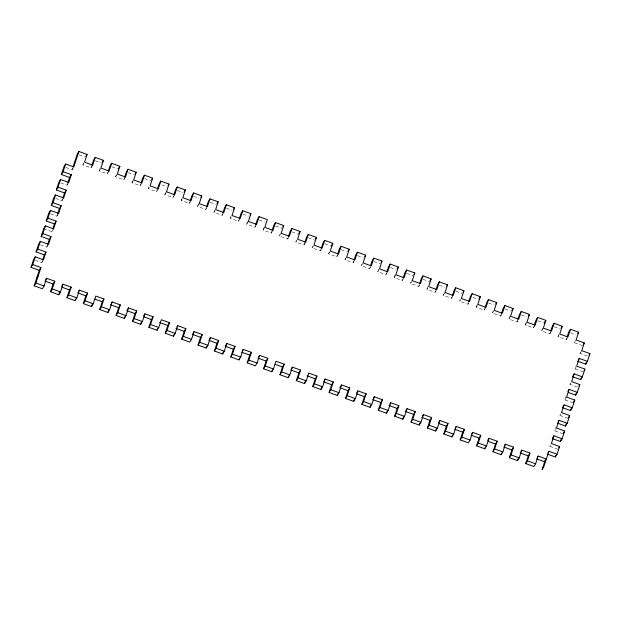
<?xml version="1.0" encoding="UTF-8"?>
<svg xmlns="http://www.w3.org/2000/svg" width="621" height="621" viewBox="0 0 621 621"><rect width="100%" height="100%" fill="white"/><g stroke="black" fill="none" stroke-linecap="round" stroke-linejoin="round"><path stroke-width="0.47" stroke-dasharray="3.1 2.33" d="M35.397 260.3L41.77 262.605L42.337 260.882M40.458 244.821L46.831 247.119L47.39 245.404M43.695 228.683L51.892 231.641L52.451 229.925M50.58 213.857L56.953 216.162L57.512 214.447M55.642 198.378L62.007 200.684L62.574 198.968M60.695 182.9L67.068 185.205L67.635 183.482M65.756 167.422L72.129 169.727L72.727 167.903M92.739 165.139L91.046 167.911L82.849 164.945L83.975 161.507M91.046 167.911L91.605 166.195M109.117 171.062L107.425 173.841L99.236 170.876L100.082 168.299M107.425 173.841L107.992 172.118M125.504 176.993L123.812 179.764L115.622 176.799L116.461 174.222M123.812 179.764L124.379 178.041M141.891 182.916L140.199 185.687L132.009 182.729L132.847 180.144M140.199 185.687L140.757 183.971M158.277 188.838L156.585 191.617L148.388 188.652L148.955 186.937M156.585 191.617L157.144 189.894M174.664 194.769L172.972 197.54L164.775 194.583L165.341 192.859M172.972 197.54L173.531 195.825M191.043 200.692L189.351 203.471L181.161 200.505L181.72 198.782M189.351 203.471L189.917 201.747M207.01 207.313L205.737 209.393L197.548 206.428L198.386 203.851M205.737 209.393L206.304 207.678M223.397 213.236L222.124 215.324L213.935 212.359L214.493 210.635M222.124 215.324L222.683 213.601M240.203 218.476L238.511 221.247L230.313 218.281L231.439 214.843M238.511 221.247L239.069 219.524M256.163 225.089L254.897 227.17L246.7 224.212L247.546 221.627M254.897 227.17L255.456 225.454M272.549 231.02L271.276 233.1L263.087 230.135L263.933 227.558M271.276 233.1L271.843 231.377M288.509 237.641L287.663 239.023L279.473 236.065L280.312 233.48M287.663 239.023L288.229 237.307M305.315 242.873L304.049 244.953L295.86 241.988L296.419 240.265M304.049 244.953L304.608 243.23M321.282 249.487L320.436 250.876L312.239 247.911L312.805 246.195M320.436 250.876L320.995 249.153M338.515 254.028L336.823 256.799L328.625 253.842L329.472 251.257M336.823 256.799L337.382 255.084M354.475 260.649L353.202 262.73L345.012 259.764L345.571 258.049M353.202 262.73L353.768 261.006M370.434 267.271L369.588 268.652L361.399 265.695L361.958 263.972M369.588 268.652L370.155 266.937M387.24 272.503L385.975 274.583L377.785 271.618L378.903 268.179M385.975 274.583L386.534 272.86M403.627 278.425L402.361 280.506L394.164 277.54L395.01 274.963M402.361 280.506L402.92 278.79M419.594 285.047L418.748 286.436L410.551 283.471L411.397 280.894M418.748 286.436L419.307 284.713M436.4 290.279L435.127 292.359L426.938 289.394L427.784 286.817M435.127 292.359L435.694 290.636M452.787 296.201L451.514 298.282L443.324 295.324L443.883 293.601M451.514 298.282L452.08 296.566M468.746 302.823L467.9 304.212L459.711 301.247L460.27 299.532M467.9 304.212L468.459 302.489M485.979 307.364L484.287 310.135L476.09 307.178L476.656 305.454M484.287 310.135L484.846 308.42M501.52 314.676L500.673 316.066L492.476 313.1L493.043 311.377M500.673 316.066L501.232 314.342M517.898 320.599L517.052 321.988L508.863 319.023L509.709 316.446M517.052 321.988L517.619 320.273M535.131 325.14L533.439 327.911L525.25 324.954L526.375 321.515M533.439 327.911L534.006 326.196M550.672 332.452L549.826 333.842L541.636 330.877L542.475 328.299M549.826 333.842L550.385 332.119M567.478 337.684L566.212 339.765L558.015 336.807L558.861 334.222M566.212 339.765L566.771 338.049M582.591 345.695L574.402 342.73L575.248 340.153M557.899 449.27L549.709 446.313L550.268 444.589M562.96 433.792L554.77 430.827L555.896 427.388M568.021 418.313L559.824 415.348L560.39 413.633M573.082 402.835L564.885 399.87L566.01 396.431M577.227 387.023L569.946 384.391L570.505 382.668M583.197 371.878L575.007 368.913L575.846 366.336M587.35 356.066L580.068 353.434L580.627 351.711M72.129 169.727L73.394 167.647M67.068 185.205L68.76 182.434M82.849 164.945L83.695 163.564M62.007 200.684L63.699 197.913M56.953 216.162L58.646 213.391M51.892 231.641L53.585 228.87M46.831 247.119L48.523 244.348M41.77 262.605L43.043 260.517M99.236 170.876L100.928 168.097M115.622 176.799L117.315 174.027M132.009 182.729L133.701 179.95M148.388 188.652L149.234 187.263M164.775 194.583L166.467 191.804M181.161 200.505L182.434 198.425M197.548 206.428L198.813 204.348M213.935 212.359L215.2 210.278M230.313 218.281L231.159 216.9M246.7 224.212L248.392 221.433M263.087 230.135L264.779 227.364M279.473 236.065L280.319 234.676M295.86 241.988L296.706 240.599M312.239 247.911L313.512 245.831M328.625 253.842L329.898 251.761M345.012 259.764L346.704 256.993M361.399 265.695L362.664 263.615M377.785 271.618L378.631 270.228M394.164 277.54L395.856 274.769M410.551 283.471L411.397 282.081M426.938 289.394L427.784 288.012M443.324 295.324L445.016 292.545M459.711 301.247L460.557 299.858M476.09 307.178L477.782 304.399M492.476 313.1L493.749 311.02M508.863 319.023L510.555 316.252M525.25 324.954L526.942 322.175M541.636 330.877L543.328 328.105M558.015 336.807L558.861 335.418M574.402 342.73L575.248 341.34M580.068 353.434L581.761 350.655M575.007 368.913L576.272 366.832M569.946 384.391L570.792 383.002M564.885 399.87L566.577 397.098M559.824 415.348L560.67 413.966M554.77 430.827L555.616 429.445M549.709 446.313L550.555 444.923M79.007 154.908L84.472 156.88M95.393 160.831L101.766 163.137M111.78 166.754L117.237 168.733M128.167 172.685L133.624 174.656M144.546 178.607L150.919 180.913M161.848 184.864L167.305 186.843M177.319 190.461L182.784 192.44M193.705 196.383L199.162 198.363M210.092 202.314L215.549 204.286M226.471 208.237L231.936 210.216M242.858 214.167L248.322 216.139M259.244 220.09L264.709 222.07M275.631 226.021L282.004 228.318M292.017 231.944L298.383 234.249M308.396 237.866L314.769 240.172M324.783 243.797L330.248 245.769M341.17 249.72L346.634 251.699M357.556 255.65L363.013 257.622M373.943 261.573L380.308 263.878M390.322 267.496L395.787 269.475M406.708 273.426L413.081 275.732M423.095 279.349L429.468 281.655M439.482 285.28L444.939 287.251M455.868 291.202L462.234 293.508M473.163 297.459L478.62 299.431M488.634 303.056L494.099 305.027M505.02 308.979L510.485 310.958M521.407 314.909L526.864 316.881M537.794 320.832L543.251 322.811M554.173 326.762L559.637 328.734M570.559 332.685L576.024 334.665"/><path stroke-width="0.93" d="M31.05 267.379L32.742 264.6L40.932 267.566L39.239 270.345L31.05 267.379L33.581 259.64L35.273 256.861L43.462 259.826L45.993 252.087L37.803 249.122L36.111 251.901L44.301 254.866L45.993 252.087M36.111 251.901L38.642 244.162L40.334 241.383L48.523 244.348L51.054 236.609L42.865 233.643L41.172 236.422L49.362 239.38L51.054 236.609M41.172 236.422L43.695 228.683L45.387 225.904L53.585 228.87L56.115 221.13L47.918 218.165L46.226 220.944L54.423 223.902L56.115 221.13M46.226 220.944L48.756 213.197L50.448 210.426L58.646 213.391L61.176 205.652L52.979 202.687L51.287 205.458L59.484 208.423L61.176 205.652M51.287 205.458L53.817 197.719L55.51 194.947L63.699 197.913L66.23 190.173L58.04 187.208L56.348 189.979L64.537 192.945L66.23 190.173M56.348 189.979L58.879 182.24L60.571 179.469L68.76 182.434L71.291 174.687L63.101 171.73L61.409 174.501L69.599 177.466L71.291 174.687M61.409 174.501L63.94 166.762L65.632 163.991L73.821 166.948L78.883 151.47L87.072 154.435L84.541 162.174L92.739 165.139L95.269 157.4L103.459 160.358L100.928 168.097L109.117 171.062L111.648 163.323L119.845 166.288L117.315 174.027L125.504 176.993L128.035 169.254L136.232 172.211L133.701 179.95L141.891 182.916L144.421 175.176L152.611 178.142L150.08 185.881L158.277 188.838L160.808 181.099L168.997 184.064L166.467 191.804L174.664 194.769L177.195 187.03L185.384 189.995L182.853 197.734L191.043 200.692L193.573 192.952L201.771 195.918L199.24 203.657L207.43 206.622L209.96 198.883L218.15 201.841L215.627 209.58L223.816 212.545L226.347 204.806L234.536 207.771L232.006 215.51L240.203 218.476L242.733 210.729L250.923 213.694L248.392 221.433L256.589 224.398L259.112 216.659L267.309 219.624L264.779 227.364L272.968 230.321L275.499 222.582L283.696 225.547L281.166 233.286L289.355 236.252L291.886 228.512L300.075 231.47L297.552 239.209L305.742 242.174L308.272 234.435L316.462 237.401L313.931 245.14L322.128 248.105L324.659 240.366L332.848 243.323L330.318 251.063L338.515 254.028L341.038 246.289L349.235 249.254L346.704 256.993L354.894 259.951L357.424 252.211L365.622 255.177L363.091 262.916L371.28 265.881L373.811 258.142L382 261.107L379.478 268.846L387.667 271.804L390.198 264.065L398.387 267.03L395.856 274.769L404.054 277.734L406.584 269.995L414.774 272.953L412.243 280.692L420.44 283.657L422.963 275.918L431.16 278.883L428.63 286.623L436.819 289.588L439.35 281.841L447.547 284.806L445.016 292.545L453.206 295.511L455.736 287.771L463.926 290.737L461.403 298.476L469.592 301.433L472.123 293.694L480.312 296.659L477.782 304.399L485.979 307.364L488.51 299.625L496.699 302.582L494.169 310.329L502.366 313.287L504.889 305.548L513.086 308.513L510.555 316.252L518.745 319.217L521.275 311.478L529.472 314.436L526.942 322.175L535.131 325.14L537.662 317.401L545.851 320.366L543.328 328.105L551.518 331.063L554.048 323.324L562.238 326.289L559.707 334.028L567.904 336.993L570.435 329.254L578.625 332.219L576.094 339.959L584.283 342.916L581.761 350.655L589.95 353.621L587.419 361.36L585.727 364.139L577.538 361.174M32.742 264.6L35.273 256.861M37.803 249.122L40.334 241.383M42.865 233.643L45.387 225.904M47.918 218.165L50.448 210.426M52.979 202.687L55.51 194.947M58.04 187.208L60.571 179.469M63.101 171.73L65.632 163.991M536.459 458.826L544.648 461.791L546.34 459.012L538.151 456.055L535.62 463.794L533.928 466.565L525.731 463.6L527.423 460.829L529.954 453.089L521.764 450.124L519.234 457.863L517.541 460.642L509.352 457.677L511.044 454.898L513.575 447.159L505.378 444.201L502.847 451.941L501.155 454.712L492.965 451.746L494.658 448.975L497.188 441.236L488.991 438.271L486.46 446.01L484.768 448.789L476.579 445.824L478.271 443.052L480.801 435.313L472.612 432.348L470.081 440.087L468.389 442.858L460.192 439.901L461.884 437.122L464.415 429.383L456.225 426.417L453.695 434.157L452.003 436.936L443.805 433.97L445.498 431.199L448.028 423.46L439.839 420.495L437.308 428.234L435.616 431.005L427.427 428.048L429.119 425.269L431.649 417.529L423.452 414.572L420.922 422.311L419.229 425.082L411.04 422.117L412.732 419.346L415.263 411.607L407.065 408.641L404.543 416.38L402.85 419.159L394.653 416.194L396.345 413.423L398.876 405.676L390.687 402.718L388.156 410.458L386.464 413.229L378.267 410.271L379.959 407.492L382.489 399.753L374.3 396.788L371.769 404.527L370.077 407.306L361.888 404.341L363.58 401.57L366.103 393.83L357.913 390.865L355.383 398.604L353.691 401.376L345.501 398.418L347.193 395.639L349.724 387.9L341.527 384.935L338.996 392.682L337.304 395.453L329.114 392.488L330.807 389.716L333.337 381.977L325.14 379.012L322.617 386.751L320.925 389.53L312.728 386.565L314.42 383.786L316.951 376.047L308.761 373.089L306.231 380.828L304.538 383.599L296.341 380.634L298.033 377.863L300.564 370.124L292.375 367.158L289.844 374.898L288.152 377.677L279.962 374.711L281.655 371.94L284.177 364.201L275.988 361.236L273.457 368.975L271.765 371.746L263.576 368.789L265.268 366.01L267.798 358.27L259.601 355.305L257.071 363.044L255.378 365.823L247.189 362.858L248.881 360.087L251.412 352.348L243.215 349.382L240.692 357.122L239 359.893L230.802 356.935L232.495 354.156L235.025 346.417L226.836 343.46L224.305 351.199L222.613 353.97L214.416 351.005L216.108 348.234L218.639 340.494L210.449 337.529L207.919 345.268L206.226 348.047L198.037 345.082L199.729 342.303L202.252 334.564L194.062 331.606L191.532 339.345L189.84 342.117L181.65 339.159L183.342 336.38L185.873 328.641L177.676 325.676L175.145 333.415L173.453 336.194L165.264 333.229L166.956 330.457L169.486 322.718L161.289 319.753L158.766 327.492L157.074 330.263L148.877 327.306L150.569 324.527L153.1 316.788L144.91 313.822L142.38 321.569L140.688 324.341L132.49 321.375L134.183 318.604L136.713 310.865L128.524 307.9L125.993 315.639L124.301 318.418L116.111 315.452L117.804 312.673L120.327 304.934L112.137 301.977L109.606 309.716L107.914 312.487L99.725 309.522L101.417 306.751L103.948 299.012L95.75 296.046L93.22 303.785L91.528 306.564L83.338 303.599L85.03 300.828L87.561 293.089L79.364 290.123L76.841 297.863L75.149 300.634L66.952 297.676L68.644 294.897L71.174 287.158L62.985 284.193L60.454 291.932L58.762 294.711L50.565 291.746L52.257 288.975L54.788 281.235L46.598 278.27L44.068 286.009L42.375 288.781L34.186 285.823L39.239 270.345M42.616 260.02L44.301 254.866M47.677 244.542L49.362 239.38M52.731 229.064L54.423 223.902M57.792 213.585L59.484 208.423M62.853 198.107L64.537 192.945M67.914 182.628L69.599 177.466M73.022 166.995L77.19 154.249L78.883 151.47M34.186 285.823L35.878 283.044L40.932 267.566M50.565 291.746L53.096 284.007L54.788 281.235M91.885 165.333L93.577 160.171L95.269 157.4M58.762 294.711L59.6 292.134M66.952 297.676L69.482 289.937L71.174 287.158M108.271 171.256L109.956 166.102L111.648 163.323M75.149 300.634L75.708 298.918M83.338 303.599L85.869 295.86L87.561 293.089M124.658 177.187L126.342 172.025L128.035 169.254M91.528 306.564L92.374 303.98M99.725 309.522L102.255 301.783L103.948 299.012M141.045 183.11L142.729 177.948L144.421 175.176M107.914 312.487L108.76 309.91M116.111 315.452L118.634 307.713L120.327 304.934M157.424 189.04L159.116 183.878L160.808 181.099M124.301 318.418L124.86 316.694M132.49 321.375L135.021 313.636L136.713 310.865M173.81 194.963L175.502 189.801L177.195 187.03M140.688 324.341L141.526 321.763M148.877 327.306L151.408 319.567L153.1 316.788M190.197 200.886L191.881 195.731L193.573 192.952M157.074 330.263L157.633 328.548M165.264 333.229L167.794 325.489L169.486 322.718M206.583 206.816L208.268 201.654L209.96 198.883M173.453 336.194L174.02 334.471M181.65 339.159L184.181 331.412L185.873 328.641M222.97 212.739L224.655 207.577L226.347 204.806M198.037 345.082L200.56 337.343L202.252 334.564M239.349 218.67L241.041 213.508L242.733 210.729M206.226 348.047L206.785 346.324M214.416 351.005L216.946 343.266L218.639 340.494M255.736 224.592L257.42 219.43L259.112 216.659M222.613 353.97L223.451 351.393M230.802 356.935L233.333 349.196L235.025 346.417M272.122 230.515L273.807 225.361L275.499 222.582M239 359.893L239.559 358.177M247.189 362.858L249.72 355.119L251.412 352.348M288.509 236.446L290.193 231.284L291.886 228.512M263.576 368.789L266.106 361.049L267.798 358.27M304.895 242.369L306.58 237.214L308.272 234.435M271.765 371.746L272.332 370.031M279.962 374.711L282.485 366.972L284.177 364.201M321.274 248.299L322.967 243.137L324.659 240.366M288.152 377.677L288.711 375.953M296.341 380.634L298.872 372.895L300.564 370.124M337.661 254.222L339.345 249.06L341.038 246.289M304.538 383.599L305.377 381.022M312.728 386.565L315.258 378.826L316.951 376.047M354.048 260.152L355.732 254.99L357.424 252.211M320.925 389.53L321.763 386.945M329.114 392.488L331.645 384.748L333.337 381.977M370.434 266.075L372.119 260.913L373.811 258.142M337.304 395.453L337.871 393.73M345.501 398.418L348.032 390.679L349.724 387.9M386.821 271.998L388.505 266.844L390.198 264.065M353.691 401.376L354.537 398.798M361.888 404.341L364.411 396.602L366.103 393.83M403.2 277.929L404.892 272.766L406.584 269.995M370.077 407.306L370.636 405.583M378.267 410.271L380.797 402.524L382.489 399.753M419.586 283.851L421.271 278.697L422.963 275.918M386.464 413.229L387.023 411.513M394.653 416.194L397.184 408.455L398.876 405.676M435.973 289.782L437.658 284.62L439.35 281.841M402.85 419.159L403.689 416.575M411.04 422.117L413.57 414.378L415.263 411.607M452.36 295.705L454.044 290.543L455.736 287.771M419.229 425.082L419.796 423.367M427.427 428.048L429.957 420.308L431.649 417.529M468.746 301.627L470.431 296.473L472.123 293.694M435.616 431.005L436.462 428.428M443.805 433.97L446.336 426.231L448.028 423.46M485.125 307.558L486.817 302.396L488.51 299.625M452.003 436.936L452.562 435.212M460.192 439.901L462.723 432.162L464.415 429.383M501.512 313.481L503.196 308.327L504.889 305.548M476.579 445.824L479.109 438.084L480.801 435.313M517.898 319.411L519.583 314.249L521.275 311.478M484.768 448.789L485.335 447.066M492.965 451.746L495.496 444.007L497.188 441.236M534.285 325.334L535.97 320.172L537.662 317.401M501.155 454.712L501.721 452.996M509.352 457.677L511.883 449.938L513.575 447.159M550.672 331.265L552.356 326.103L554.048 323.324M517.541 460.642L518.388 458.057M525.731 463.6L528.261 455.861L529.954 453.089M567.051 337.187L568.743 332.025L570.435 329.254M545.215 460.068L542.117 469.53L543.81 466.751L548.871 451.273L557.06 454.238L559.591 446.499L551.401 443.534L553.932 435.795L562.121 438.76L564.652 431.021L556.463 428.055L558.993 420.316L567.183 423.281L569.713 415.542L561.516 412.577L564.047 404.838L572.244 407.803L574.774 400.056L566.577 397.098L569.108 389.359L577.305 392.317L579.828 384.578L571.638 381.62L574.169 373.881L582.358 376.838L584.889 369.099L576.699 366.134L579.23 358.395L587.419 361.36M547.179 454.052L555.368 457.009L555.935 455.294M553.932 435.795L552.24 438.566L560.429 441.531L561.275 438.954M557.301 423.087L565.49 426.053L566.336 423.475M562.354 407.609L570.552 410.574L571.39 407.997M568.324 392.464L575.613 395.096L576.172 393.372M572.477 376.652L580.666 379.617L581.233 377.894M585.727 364.139L586.294 362.416M85.807 156.515L87.072 154.435M102.612 161.747L103.459 160.358M36.717 278.084L38.409 275.305M45.752 279.66L46.598 278.27M118.153 169.059L119.845 166.288M61.712 286.273L62.985 284.193M134.959 174.291L136.232 172.211M78.518 291.513L79.364 290.123M151.765 179.523L152.611 178.142M168.151 185.454L168.997 184.064M111.291 303.358L112.137 301.977M184.111 192.075L185.384 189.995M128.524 307.9L126.831 310.671L135.021 313.636M200.925 197.307L201.771 195.918M143.637 315.91L144.91 313.822M216.884 203.921L218.15 201.841M233.69 209.153L234.536 207.771M176.83 327.065L177.676 325.676M250.077 215.083L250.923 213.694M192.797 333.687L194.062 331.606M209.603 338.919L210.449 337.529M282.85 226.937L283.696 225.547M225.563 345.54L226.836 343.46M298.81 233.558L300.075 231.47M242.369 350.772L243.215 349.382M315.615 238.79L316.462 237.401M258.755 356.695L259.601 355.305M331.156 246.102L332.848 243.323M347.962 251.334L349.235 249.254M291.528 368.548L292.375 367.158M364.775 256.566L365.622 255.177M381.154 262.489L382 261.107M324.294 380.401L325.14 379.012M397.122 269.11L398.387 267.03M341.527 384.935L339.834 387.714L348.032 390.679M413.928 274.342L414.774 272.953M356.648 392.946L357.913 390.865M429.887 280.964L431.16 278.883M373.454 398.177L374.3 396.788M446.701 286.196L447.547 284.806M389.841 404.1L390.687 402.718M463.08 292.118L463.926 290.737M405.8 410.722L407.065 408.641M479.047 298.74L480.312 296.659M422.606 415.954L423.452 414.572M495.853 303.972L496.699 302.582M438.566 422.575L439.839 420.495M511.813 310.593L513.086 308.513M455.379 427.807L456.225 426.417M528.626 315.825L529.472 314.436M471.766 433.737L472.612 432.348M544.159 323.137L545.851 320.366M487.726 440.351L488.991 438.271M560.973 328.369L562.238 326.289M504.531 445.583L505.378 444.201M577.778 333.601L578.625 332.219M583.437 344.306L584.283 342.916M520.918 451.514L521.764 450.124M578.384 359.784L579.23 358.395M572.896 375.961L574.169 373.881M589.104 355.01L589.95 353.621M567.842 391.44L569.108 389.359M584.043 370.489L584.889 369.099M562.781 406.918L564.047 404.838M580.666 379.617L582.358 376.838M578.982 385.967L579.828 384.578M558.147 421.706L558.993 420.316M537.305 457.436L538.151 456.055M575.613 395.096L577.305 392.317M573.501 402.144L574.774 400.056M570.552 410.574L572.244 407.803M568.44 417.623L569.713 415.542M548.025 452.662L548.871 451.273M565.49 426.053L567.183 423.281M563.387 433.101L564.652 431.021M560.429 441.531L562.121 438.76M558.745 447.888L559.591 446.499M555.368 457.009L557.06 454.238M44.906 281.041L53.096 284.007M62.201 287.298L69.482 289.937M77.672 292.895L85.869 295.86M94.974 299.151L102.255 301.783M110.445 304.748L118.634 307.713M144.126 316.927L151.408 319.567M159.597 322.524L167.794 325.489M175.984 328.455L184.181 331.412M192.37 334.377L200.56 337.343M208.757 340.308L216.946 343.266M225.144 346.231L233.333 349.196M241.522 352.154L249.72 355.119M257.909 358.084L266.106 361.049M275.204 364.341L282.485 366.972M290.682 369.937L298.872 372.895M307.069 375.86L315.258 378.826M323.448 381.791L331.645 384.748M357.129 393.97L364.411 396.602M372.608 399.567L380.797 402.524M388.994 405.49L397.184 408.455M405.373 411.42L413.57 414.378M421.76 417.343L429.957 420.308M439.055 423.6L446.336 426.231M454.533 429.196L462.723 432.162M470.92 435.119L479.109 438.084M488.215 441.376L495.496 444.007M503.685 446.973L511.883 449.938M520.072 452.903L528.261 455.861M35.878 283.044L44.068 286.009M52.257 288.975L60.454 291.932M68.644 294.897L76.841 297.863M85.03 300.828L93.22 303.785M101.417 306.751L109.606 309.716M117.804 312.673L125.993 315.639M134.183 318.604L142.38 321.569M150.569 324.527L158.766 327.492M166.956 330.457L175.145 333.415M183.342 336.38L191.532 339.345M199.729 342.303L207.919 345.268M216.108 348.234L224.305 351.199M232.495 354.156L240.692 357.122M248.881 360.087L257.071 363.044M265.268 366.01L273.457 368.975M281.655 371.94L289.844 374.898M298.033 377.863L306.231 380.828M314.42 383.786L322.617 386.751M330.807 389.716L338.996 392.682M347.193 395.639L355.383 398.604M363.58 401.57L371.769 404.527M379.959 407.492L388.156 410.458M396.345 413.423L404.543 416.38M412.732 419.346L420.922 422.311M429.119 425.269L437.308 428.234M445.498 431.199L453.695 434.157M461.884 437.122L470.081 440.087M478.271 443.052L486.46 446.01M494.658 448.975L502.847 451.941M511.044 454.898L519.234 457.863M527.423 460.829L535.62 463.794"/></g></svg>
